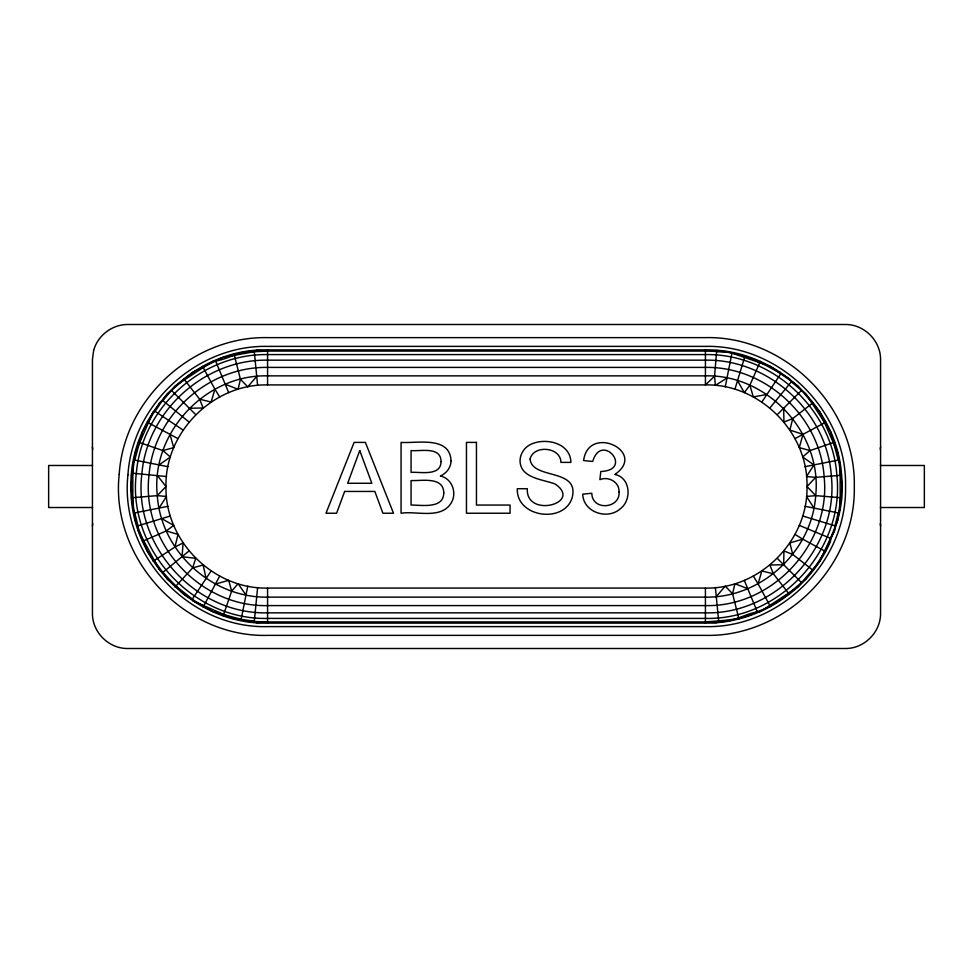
<?xml version="1.0" encoding="UTF-8"?>
<svg xmlns="http://www.w3.org/2000/svg" width="973" height="973" viewBox="0 0 973 973"><rect width="100%" height="100%" fill="white"/><g stroke="black" fill="none" stroke-linecap="round" stroke-linejoin="round"><path stroke-width="1.46" d="M716.602 351.545C743.7 351.703 766.493 365.191 789.334 378.692L791.329 381.817L805.936 393.98L830.528 431.623L838.24 460.083L840.173 464.012L840.173 508.988L838.24 512.917L835.004 525.809L834.627 530.857L830.528 538.324L830.528 541.377C809.682 590.161 758.478 623.62 705.425 623.109L267.575 623.109C194.576 624.848 129.227 559.499 130.966 486.5C129.227 413.501 194.576 348.152 267.575 349.891L705.425 349.891C774.338 348.468 837.303 406.434 841.572 475.213C845.865 513.489 829.653 549.879 805.936 579.02C790.55 591.414 776.649 605.51 757.249 611.603C741.706 620.056 722.805 620.494 705.425 621.917L267.575 621.917L245.087 621.248L241.158 619.315L212.698 611.603L183.666 594.308L162.892 572.404L147.434 551.521L135.15 520.032L130.966 486.5L135.15 452.968L153.211 411.786L154.987 411.263L167.064 393.98L192.861 372.136L223.218 357.298L254.306 351.74L267.575 351.083L705.425 351.083L727.913 351.752L770.446 366.359L797.945 385.989L819.789 411.786L837.85 452.968L842.034 486.5L837.85 520.032L830.528 538.324L819.789 561.214L797.945 587.011L760.302 611.603C746.084 612.552 733.387 623.121 718.694 621.261L716.712 622.647L705.425 621.917M131.428 497.787L157.31 495.634C150.584 433.386 205.023 374.337 267.575 375.858L705.425 375.858C767.928 374.313 822.331 433.459 815.69 495.634C812.066 551.277 761.251 598.152 705.425 597.142L267.575 597.142C211.773 598.14 160.934 551.314 157.31 495.634L165.994 486.5C164.741 432.207 213.282 383.666 267.575 384.919L705.425 384.919C759.718 383.666 808.259 432.207 807.006 486.5C808.259 540.793 759.718 589.334 705.425 588.081L267.575 588.081C213.282 589.334 164.741 540.793 165.994 486.5L157.456 475.651M727.013 377.974L715.386 385.405L714.559 376.235L716.712 350.353M267.575 621.917L256.288 622.647L254.306 621.261L257.614 587.595M92.435 525.907L92.739 523.644M880.261 449.356L880.565 447.094M267.575 351.083L256.288 350.353L254.306 351.74C239.613 349.879 226.916 360.448 212.698 361.397L175.055 385.989L162.892 400.596L159.767 402.591L142.472 431.623L134.761 460.083L132.827 464.012L132.827 508.988L134.761 512.917L137.996 525.809L138.373 530.857L159.767 570.409L162.892 572.404L167.064 579.02L192.338 599.088L192.861 600.864L234.043 618.925L241.158 619.315L247.762 586.135M725.238 386.865L731.842 353.686M234.043 354.075L240.416 379.239L238.093 389.297L225.237 384.274M738.957 618.925L732.584 593.761L734.907 583.703L747.763 588.726M153.211 561.214L174.945 547.021L177.986 534.384L166.249 530.942L142.472 541.377M813.233 402.591L792.74 418.536L789.881 430.066L803.005 434.347L799.271 447.629L810.071 450.572L834.627 442.143M202.554 366.359L214.911 389.188L211.141 402.044L199.611 399.185L183.666 378.692M770.446 606.641L758.089 583.812L761.859 570.956L773.389 573.815L789.334 594.308M734.907 389.297L744.734 356.921M175.055 587.011L192.642 567.904L195.743 558.332L182.048 556.69L183.119 542.934L174.945 547.021M223.218 615.702L231.647 591.146L238.093 583.703L245.987 595.026M737.546 380.613L744.296 392.654L749.867 385.174L760.302 361.397M219.691 576.089L203.746 605.924L202.554 606.641M825.566 421.479L824.849 422.671L795.014 438.616M159.049 508.088L166.48 496.461L157.31 495.634M192.338 599.088L211.141 570.956M761.859 402.044L780.662 373.912L780.139 372.136M131.428 475.213L132.815 473.231L166.48 476.539M769.862 407.979L791.329 381.817M256.726 376.381L247.762 386.865L240.416 379.239M716.274 596.619L725.238 586.135L732.584 593.761M841.572 475.213L815.69 477.366L807.006 486.5L815.69 495.634L841.572 497.787M777.257 414.668L801.18 390.745M714.559 376.235L705.425 384.919L705.425 349.891M810.071 450.572L802.628 457.018L813.951 464.912L806.52 476.539L815.69 477.366M162.892 572.404L189.054 550.937M166.249 530.942L173.729 525.371L161.688 518.621M159.049 464.912L170.372 457.018L162.929 450.572L138.373 442.143M792.74 418.536L783.946 422.063L783.666 408.259M137.996 525.809L170.372 515.982M825.566 551.521L802.737 539.164L789.881 542.934L792.74 554.464L813.233 570.409M215.422 584.08L228.704 580.346L231.647 591.146M192.642 567.904L203.138 565.021L206.106 578.497M162.929 450.572L173.729 447.629L169.995 434.347M134.761 512.917L167.94 506.313M805.06 466.687L838.24 460.083M766.894 394.503L753.309 396.911L749.867 385.174M815.69 495.634L806.52 496.461L813.951 508.088M189.334 408.259L203.138 407.979L199.611 399.185M92.593 465.483L48.65 465.483L48.65 507.517L92.593 507.517M880.407 465.483L924.35 465.483L924.35 507.517L880.407 507.517M241.158 619.315L254.306 621.261M805.06 506.313L838.24 512.917M134.761 460.083L167.94 466.687M802.628 515.982L835.004 525.809M792.74 554.464L783.946 550.937L783.666 564.741L769.862 565.021L773.389 573.815M799.271 525.371L830.528 538.324M177.986 438.616L148.151 422.671L147.434 421.479M795.014 534.384L802.737 539.164M154.987 411.263L183.119 430.066M162.892 400.596L189.054 422.063M777.257 558.332L801.18 582.255M171.82 390.745L195.743 414.668M753.309 576.089L758.089 583.812M214.911 389.188L219.691 396.911M744.296 580.346L757.249 611.603M215.751 361.397L228.704 392.654M880.261 523.644L880.565 525.907M92.435 447.094L92.739 449.356M715.386 587.595L718.694 621.261M254.306 351.74L257.614 385.405M705.425 588.081L705.425 623.109M267.575 349.891L267.575 384.919M267.575 588.081L267.575 623.109M136.293 473.571C127.049 548.31 192.313 620.288 267.575 618.414L705.425 618.414C779.945 620.239 844.856 549.684 836.889 475.602C832.547 409.159 771.966 353.381 705.425 354.586L267.575 354.586C201.776 353.503 141.535 407.869 136.293 473.571M141.839 474.119C132.985 545.695 195.488 614.644 267.575 612.844L705.425 612.844C776.795 614.595 838.969 547.021 831.343 476.065C827.184 412.418 769.157 359.001 705.425 360.156L267.575 360.156C204.549 359.11 146.85 411.19 141.839 474.119M149.051 474.824C140.708 542.302 199.635 607.286 267.575 605.595L705.425 605.595C772.708 607.237 831.307 543.542 824.119 476.661C820.203 416.675 765.496 366.322 705.425 367.405L267.575 367.405C208.173 366.432 153.783 415.52 149.051 474.824M119.217 474.204C109.998 557.833 183.471 637.656 267.575 635.369L705.425 635.369C784.98 637.266 856.191 566.055 854.294 486.5C856.191 406.945 784.98 335.734 705.425 337.631L267.575 337.631C192.484 336.074 123.863 399.246 119.217 474.204M127.937 474.933C119.265 553.637 188.421 628.765 267.575 626.612L705.425 626.612C780.297 628.4 847.325 561.372 845.537 486.5C847.325 411.628 780.297 344.6 705.425 346.388L267.575 346.388C196.899 344.929 132.316 404.379 127.937 474.933M441.037 461.64C440.915 476.563 420.081 471.71 411.068 472.367L411.068 450.572C420.506 451.484 441.061 446.169 441.037 461.64M530.103 459.037C532 480.017 579.726 467.672 572.185 497.592C564.182 524.155 516.079 517.429 517.32 488.714L527.305 488.714C525.651 518.658 583.362 503.382 555.182 484.043C543.116 479.336 520.409 478.375 520.044 460.886C520.081 453.698 524.629 446.984 531.222 444.15C546.108 437.339 570.543 443.141 570.896 462.382L560.91 462.382C560.801 446.777 533.399 444.588 530.103 459.037M443.761 492.8C443.773 509.293 421.248 504.926 411.068 505.06L411.068 480.54C421.309 481.088 443.542 476.235 443.761 492.8M619.035 491.851C620.421 508.855 592.058 511.166 591.791 493.262L582.705 494.162C583.289 512.406 607.614 520.336 620.446 508.66C632.049 499.927 630.565 477.475 614.814 474.459C648.042 451.91 588.446 423.401 583.618 460.557L592.691 461.47C601.618 431.44 634.201 470.275 600.815 471.467L599.879 479.64C608.393 476.04 619.582 482.012 619.035 491.851M451.022 460.764C451.022 467.466 446.4 473.389 440.392 476.004C452.068 478.497 457.164 492.752 451.363 502.713C441.207 519.74 416.602 510.728 401.071 513.233L401.071 442.399C416.712 443.579 449.94 435.624 451.022 460.764M93.627 350.462L92.435 359.524L92.435 613.476C92.313 632.219 108.721 648.626 127.463 648.505L845.537 648.505C864.279 648.626 880.687 632.219 880.565 613.476L880.565 359.524C880.687 340.781 864.279 324.374 845.537 324.496L127.463 324.496C111.98 324.581 97.726 335.527 93.627 350.462M344.649 491.438L336.597 513.233L325.991 513.233L354.123 442.399L365.386 442.399L393.506 513.233L382.912 513.233L374.848 491.438L344.649 491.438M359.755 450.572L347.665 483.265L371.844 483.265L359.755 450.572M476.454 442.399L466.456 442.399L466.456 513.233L510.059 513.233L510.059 505.06L476.454 505.06L476.454 442.399"/></g></svg>
